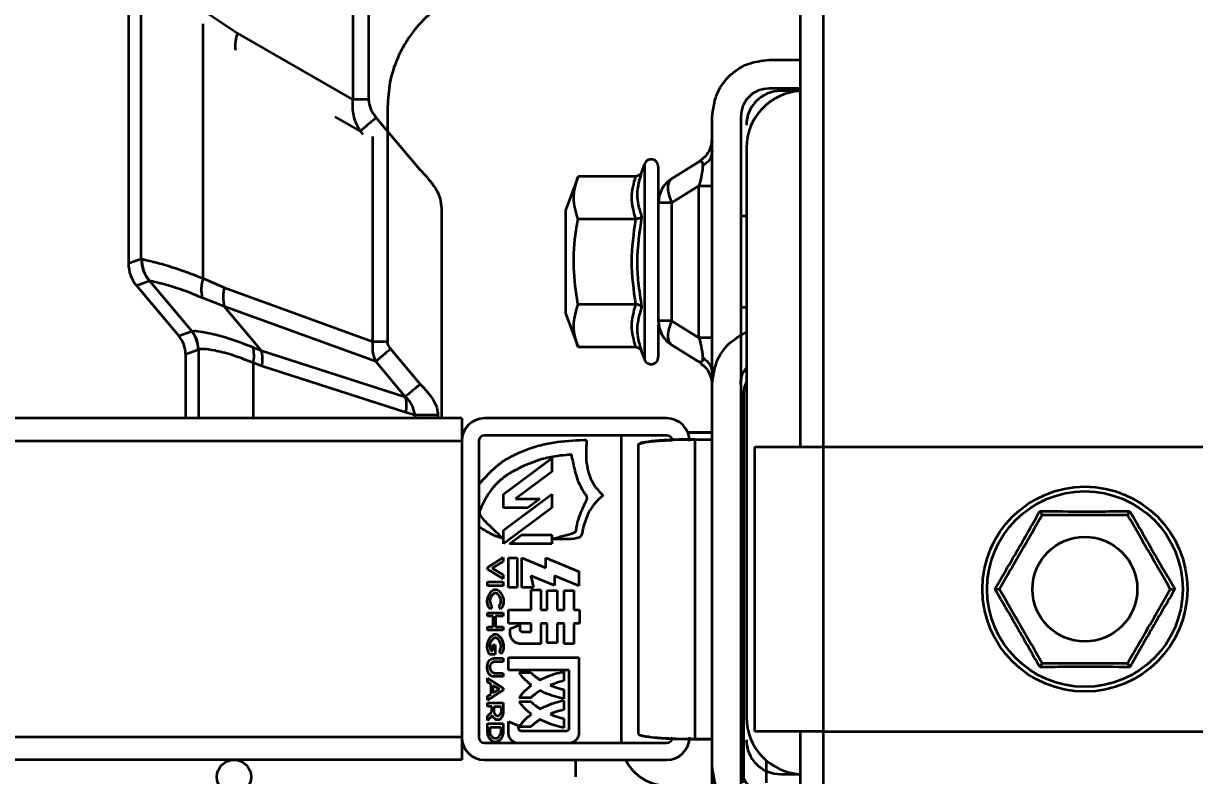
# Model space of a CAD drawing. Header units: millimetres. Extents: x 0 to 420, y 0 to 297.
# Drawn here: x 331.043 to 332.072, y 151.343 to 152.004 of the extents above; entities that cross this region are included whole.
import ezdxf

# ---------------------------------------------------------------- set-up
doc = ezdxf.new("R2010")
doc.units = ezdxf.units.MM
doc.layers.add('尺寸线层', color=150, linetype='Continuous')
doc.styles.add('SLDTEXTSTYLE2', font='TXT', dxfattribs={"width": 0.7})
doc.dimstyles.new('SLDDIMSTYLE0', dxfattribs={"dimtxt": 3.5, "dimasz": 3.302, "dimexe": 0, "dimexo": 0.0625, "dimgap": 0.875, "dimtad": 1, "dimdec": 1, "dimlfac": 100, "dimrnd": 1e-09, "dimzin": 12, "dimdsep": 46, "dimtxsty": 'SLDTEXTSTYLE2', "dimsah": 1, "dimcen": 0.09, "dimadec": 0, "dimazin": 3, "dimtfac": 1, "dimtdec": 3, "dimtofl": 0, "dimtmove": 0, "dimatfit": 3, "dimfxl": 0, "dimfrac": 2, "dimtolj": 1, "dimtzin": 12, "dimarcsym": 0})

# ---------------------------------------------------------------- blocks, each defined once
blk = doc.blocks.new('_D')
at = {"layer": '尺寸线层'}
for p, q in [((291.9431, 202.6412), (364.6876, 202.6412)), ((363.6876, 202.6412), (363.6876, 128.5802)), ((326.1167, 128.5802), (364.6876, 128.5802))]:
    blk.add_line(p, q, dxfattribs=at)
for points in [[(363.6876, 202.6412), (363.1796, 199.3392), (364.1956, 199.3392)], [(363.6876, 128.5802), (364.1956, 131.8822), (363.1796, 131.8822)]]:
    blk.add_solid(points, dxfattribs=at)
at = {"layer": '尺寸线层', "insert": (359.1758, 158.5376), "char_height": 3.5, "attachment_point": 1, "rotation": 90, "style": 'SLDTEXTSTYLE2'}
blk.add_mtext('7406.11', dxfattribs=at)

msp = doc.modelspace()

# ---------------------------------------------------------------- linework, layer by layer
at = {"color": 7, "linetype": 'Continuous', "lineweight": 35}
for p, q in [((331.7256, 158.9317), (331.7256, 151.6317)), ((331.7456, 158.9317), (331.7456, 151.6317)), ((331.3325, 152.1492), (331.3325, 151.9367)), ((331.3464, 152.1492), (331.3464, 151.9367)), ((331.1356, 152.0667), (331.1356, 151.7926)), ((331.1467, 151.7966), (331.1467, 152.0321)), ((331.198, 152.0171), (331.2313, 151.9951)), ((331.201, 152.0032), (331.201, 151.7797)), ((331.3325, 151.9367), (331.2313, 151.9951)), ((331.6983, 151.9715), (331.7256, 151.9715)), ((331.7256, 151.9465), (331.6983, 151.9465)), ((331.3464, 151.9367), (331.3325, 151.9367)), ((331.7256, 151.9442), (331.7083, 151.9442)), ((331.3631, 151.9305), (331.3631, 151.7241)), ((331.3169, 151.9216), (331.339, 151.9088)), ((331.3532, 151.9207), (331.3912, 151.8754)), ((331.6483, 151.3515), (331.6483, 151.9215)), ((331.6733, 151.9215), (331.6733, 151.3515)), ((331.339, 151.9088), (331.3414, 151.906)), ((331.3499, 151.9041), (331.3499, 151.7241)), ((331.6476, 151.8973), (331.6458, 151.8924)), ((331.6481, 151.9003), (331.6468, 151.8941)), ((331.6479, 151.9004), (331.6476, 151.898)), ((331.6477, 151.8963), (331.6483, 151.9033)), ((331.6783, 151.8942), (331.6783, 151.3942)), ((331.5888, 151.8801), (331.5863, 151.8733)), ((331.5888, 151.8801), (331.5888, 151.7083)), ((331.6008, 151.878), (331.6008, 151.8466)), ((331.6366, 151.8821), (331.6126, 151.8671)), ((331.5304, 151.8692), (331.5198, 151.8402)), ((331.5811, 151.8692), (331.5304, 151.8692)), ((331.6366, 151.8609), (331.6126, 151.8459)), ((331.6366, 151.7274), (331.6366, 151.8609)), ((331.6126, 151.8459), (331.6008, 151.8459)), ((331.6008, 151.8459), (331.6008, 151.7424)), ((331.6126, 151.8459), (331.6126, 151.7424)), ((331.4105, 151.8412), (331.4105, 151.6567)), ((331.5198, 151.7482), (331.5198, 151.8402)), ((331.6783, 151.8342), (331.6733, 151.8342)), ((331.5811, 151.8317), (331.5304, 151.8317)), ((331.1467, 151.7966), (331.1356, 151.7926)), ((331.1467, 151.7966), (331.1471, 151.7966)), ((331.1426, 151.7733), (331.1537, 151.7774)), ((331.1426, 151.7733), (331.1797, 151.7291)), ((331.1537, 151.7774), (331.1541, 151.7774)), ((331.1541, 151.7774), (331.1911, 151.7332)), ((331.201, 151.7797), (331.2196, 151.7715)), ((331.2197, 151.755), (331.2002, 151.7624)), ((331.2196, 151.7715), (331.3499, 151.7241)), ((331.3527, 151.7066), (331.2197, 151.755)), ((331.2197, 151.755), (331.2522, 151.7163)), ((331.5811, 151.7567), (331.5304, 151.7567)), ((331.6733, 151.7542), (331.6783, 151.7542)), ((331.5198, 151.7482), (331.5304, 151.7191)), ((331.6126, 151.7424), (331.6008, 151.7424)), ((331.6366, 151.7274), (331.6126, 151.7424)), ((331.1797, 151.7291), (331.1911, 151.7332)), ((331.1911, 151.7332), (331.1912, 151.7332)), ((331.6008, 151.7386), (331.6008, 151.7104)), ((331.3499, 151.7241), (331.3631, 151.7241)), ((331.6126, 151.7212), (331.6366, 151.7062)), ((331.1856, 151.713), (331.197, 151.7172)), ((331.1856, 151.713), (331.1856, 151.6567)), ((331.1971, 151.7172), (331.197, 151.7172)), ((331.1971, 151.7172), (331.1971, 151.6567)), ((331.2449, 151.7192), (331.2522, 151.7163)), ((331.2522, 151.7163), (331.3787, 151.6757)), ((331.3658, 151.7176), (331.3918, 151.6867)), ((331.5811, 151.7191), (331.5304, 151.7191)), ((331.5863, 151.7151), (331.5888, 151.7083)), ((331.2528, 151.7026), (331.2452, 151.7053)), ((331.2452, 151.7053), (331.2452, 151.6567)), ((331.3793, 151.6619), (331.2528, 151.7026)), ((331.3527, 151.7066), (331.3787, 151.6757)), ((331.6371, 151.7062), (331.6366, 151.7062)), ((331.6373, 151.7059), (331.6391, 151.7044)), ((331.6458, 151.6959), (331.6476, 151.691)), ((331.6468, 151.6942), (331.6481, 151.688)), ((331.6483, 151.3267), (331.6483, 151.6867)), ((331.6733, 151.6867), (331.6733, 151.3267)), ((331.6756, 151.6767), (331.6756, 151.3367)), ((331.387, 151.6595), (331.3793, 151.6619)), ((331.4073, 151.6595), (331.387, 151.6595)), ((331.387, 151.6595), (331.387, 151.6567)), ((331.4073, 151.6595), (331.4073, 151.6567)), ((331.4283, 151.6567), (327.8283, 151.6567)), ((331.4283, 151.6567), (331.4283, 151.6367)), ((331.6083, 151.6567), (331.4483, 151.6567)), ((331.4298, 151.6442), (331.4283, 151.6442)), ((331.4283, 151.6442), (331.4298, 151.6442)), ((331.4298, 151.6442), (331.4283, 151.6442)), ((331.6083, 151.6417), (331.4483, 151.6417)), ((331.5683, 151.6417), (331.5683, 151.3742)), ((331.6268, 151.6442), (331.6483, 151.6442)), ((331.6483, 151.6442), (331.6268, 151.6442)), ((331.6281, 151.6379), (331.6333, 151.638)), ((331.6333, 151.6382), (331.6483, 151.6382)), ((331.6333, 151.3751), (331.6333, 151.6381)), ((331.6333, 151.6381), (331.6483, 151.6381)), ((331.4283, 151.6367), (327.8283, 151.6367)), ((331.4283, 151.6367), (331.4283, 151.3767)), ((331.4283, 151.6367), (331.4283, 151.3767)), ((331.4433, 151.6367), (331.4433, 151.3767)), ((331.5833, 151.6335), (331.5833, 151.3797)), ((331.6856, 151.3817), (331.6856, 151.6317)), ((331.6856, 151.6317), (331.7456, 151.6317)), ((331.7456, 151.6317), (331.7456, 151.3817)), ((331.7456, 151.6317), (332.2056, 151.6317)), ((331.4649, 151.5901), (331.5074, 151.6216)), ((331.5074, 151.6216), (331.5074, 151.6098)), ((331.5074, 151.6098), (331.4755, 151.5861)), ((331.4649, 151.5585), (331.5074, 151.5901)), ((331.4649, 151.5782), (331.4649, 151.5901)), ((331.5074, 151.5901), (331.5074, 151.5782)), ((331.5074, 151.5782), (331.4649, 151.5466)), ((331.4862, 151.5782), (331.4649, 151.5782)), ((331.4755, 151.5861), (331.4968, 151.5861)), ((331.4968, 151.5861), (331.4862, 151.5782)), ((331.4649, 151.5466), (331.4649, 151.5585)), ((331.4702, 151.5466), (331.4808, 151.5545)), ((331.5074, 151.5466), (331.4702, 151.5466)), ((331.4808, 151.5545), (331.5074, 151.5545)), ((331.5074, 151.5545), (331.5074, 151.5466)), ((331.4509, 151.5258), (331.4648, 151.5344)), ((331.4509, 151.5242), (331.4509, 151.5258)), ((331.4648, 151.5309), (331.4549, 151.525)), ((331.4549, 151.525), (331.4648, 151.5191)), ((331.4648, 151.5344), (331.4648, 151.5309)), ((331.4694, 151.5341), (331.477, 151.5341)), ((331.4694, 151.5081), (331.4694, 151.5341)), ((331.477, 151.5341), (331.477, 151.5081)), ((331.4811, 151.5341), (331.502, 151.5253)), ((331.4811, 151.5081), (331.4811, 151.5341)), ((331.502, 151.5341), (331.531, 151.5221)), ((331.502, 151.5253), (331.502, 151.5341)), ((331.4648, 151.5156), (331.4509, 151.5242)), ((331.4648, 151.5191), (331.4648, 151.5156)), ((331.4889, 151.5183), (331.4913, 151.5081)), ((331.5098, 151.5098), (331.4889, 151.5183)), ((331.5098, 151.5183), (331.5098, 151.5098)), ((331.531, 151.5095), (331.5098, 151.5183)), ((331.531, 151.5221), (331.531, 151.5095)), ((331.4509, 151.513), (331.4648, 151.513)), ((331.4509, 151.5097), (331.4509, 151.513)), ((331.4648, 151.5097), (331.4509, 151.5097)), ((331.4648, 151.513), (331.4648, 151.5097)), ((331.477, 151.5081), (331.4694, 151.5081)), ((331.4913, 151.5081), (331.4811, 151.5081)), ((331.4893, 151.5062), (331.4977, 151.5062)), ((331.4893, 151.4885), (331.4893, 151.5062)), ((331.4977, 151.5062), (331.4977, 151.4885)), ((331.5034, 151.5054), (331.5122, 151.5054)), ((331.5034, 151.4885), (331.5034, 151.5054)), ((331.5122, 151.5054), (331.5122, 151.4885)), ((331.5183, 151.5054), (331.5267, 151.5054)), ((331.5183, 151.4885), (331.5183, 151.5054)), ((331.5267, 151.5054), (331.5267, 151.4885)), ((331.4509, 151.486), (331.4648, 151.486)), ((331.4509, 151.4829), (331.4509, 151.486)), ((331.4549, 151.4915), (331.4534, 151.489)), ((331.4623, 151.489), (331.4608, 151.4915)), ((331.4648, 151.486), (331.4648, 151.4829)), ((331.4694, 151.4885), (331.4893, 151.4885)), ((331.4694, 151.4766), (331.4694, 151.4885)), ((331.4977, 151.4885), (331.5034, 151.4885)), ((331.5122, 151.4885), (331.5183, 151.4885)), ((331.5267, 151.4885), (331.5316, 151.4885)), ((331.5316, 151.4885), (331.5316, 151.4766)), ((331.4558, 151.4829), (331.4509, 151.4829)), ((331.4509, 151.4736), (331.4558, 151.4736)), ((331.4509, 151.4705), (331.4509, 151.4736)), ((331.4558, 151.4736), (331.4558, 151.4829)), ((331.4579, 151.4829), (331.4579, 151.4736)), ((331.4648, 151.4829), (331.4579, 151.4829)), ((331.4579, 151.4736), (331.4648, 151.4736)), ((331.4648, 151.4736), (331.4648, 151.4705)), ((331.4893, 151.4766), (331.4694, 151.4766)), ((331.4709, 151.4717), (331.4793, 151.4754)), ((331.4793, 151.4754), (331.4793, 151.4719)), ((331.4893, 151.4693), (331.4893, 151.4766)), ((331.4977, 151.4766), (331.4977, 151.4585)), ((331.5034, 151.4766), (331.4977, 151.4766)), ((331.5034, 151.4594), (331.5034, 151.4766)), ((331.5122, 151.4766), (331.5122, 151.4594)), ((331.5183, 151.4766), (331.5122, 151.4766)), ((331.5183, 151.4585), (331.5183, 151.4766)), ((331.5267, 151.4766), (331.5267, 151.4585)), ((331.5316, 151.4766), (331.5267, 151.4766)), ((331.4648, 151.4705), (331.4509, 151.4705)), ((331.4709, 151.4679), (331.4709, 151.4717)), ((331.4817, 151.4693), (331.4893, 151.4693)), ((331.4557, 151.4578), (331.4577, 151.4578)), ((331.4557, 151.4526), (331.4557, 151.4578)), ((331.4577, 151.4578), (331.4577, 151.4493)), ((331.4977, 151.4585), (331.4802, 151.4585)), ((331.5122, 151.4594), (331.5034, 151.4594)), ((331.5267, 151.4585), (331.5183, 151.4585)), ((331.4577, 151.4493), (331.4528, 151.4493)), ((331.454, 151.4526), (331.4557, 151.4526)), ((331.4565, 151.446), (331.4648, 151.446)), ((331.4648, 151.4428), (331.4571, 151.4428)), ((331.463, 151.45), (331.4613, 151.452)), ((331.4648, 151.446), (331.4648, 151.4428)), ((331.4694, 151.4355), (331.4694, 151.4465)), ((331.4694, 151.4465), (331.5312, 151.4465)), ((331.5312, 151.4465), (331.5312, 151.3806)), ((331.4571, 151.433), (331.4648, 151.433)), ((331.4648, 151.433), (331.4648, 151.4299)), ((331.5227, 151.4355), (331.4694, 151.4355)), ((331.4787, 151.4334), (331.4889, 151.4334)), ((331.518, 151.4343), (331.518, 151.4261)), ((331.5227, 151.385), (331.5227, 151.4355)), ((331.4509, 151.4284), (331.4648, 151.4196)), ((331.4509, 151.425), (331.4509, 151.4284)), ((331.454, 151.4232), (331.4509, 151.425)), ((331.454, 151.4145), (331.454, 151.4232)), ((331.4559, 151.422), (331.4614, 151.4188)), ((331.4559, 151.4156), (331.4559, 151.422)), ((331.4648, 151.4299), (331.4565, 151.4299)), ((331.4648, 151.418), (331.4509, 151.4092)), ((331.4509, 151.4126), (331.454, 151.4145)), ((331.4509, 151.4092), (331.4509, 151.4126)), ((331.4614, 151.4188), (331.4559, 151.4156)), ((331.4648, 151.4196), (331.4648, 151.418)), ((331.518, 151.4185), (331.518, 151.4103)), ((331.4509, 151.4068), (331.4648, 151.4068)), ((331.4509, 151.4036), (331.4509, 151.4068)), ((331.4547, 151.4036), (331.4509, 151.4036)), ((331.4547, 151.3998), (331.4547, 151.4036)), ((331.4567, 151.4036), (331.4628, 151.4036)), ((331.4567, 151.3999), (331.4567, 151.4036)), ((331.4628, 151.4036), (331.4628, 151.3994)), ((331.4648, 151.4068), (331.4648, 151.3989)), ((331.4889, 151.4112), (331.4787, 151.4112)), ((331.4787, 151.408), (331.4889, 151.408)), ((331.518, 151.4089), (331.518, 151.4007)), ((331.4509, 151.3951), (331.4548, 151.3989)), ((331.4552, 151.3957), (331.4509, 151.3912)), ((331.4509, 151.3912), (331.4509, 151.3951)), ((331.518, 151.393), (331.518, 151.3849)), ((331.4509, 151.3886), (331.4648, 151.3886)), ((331.4509, 151.3809), (331.4509, 151.3886)), ((331.4531, 151.3812), (331.4531, 151.3854)), ((331.4531, 151.3854), (331.4627, 151.3854)), ((331.4627, 151.3854), (331.4627, 151.3815)), ((331.4648, 151.3886), (331.4648, 151.3815)), ((331.4694, 151.3903), (331.4779, 151.3868)), ((331.4694, 151.3806), (331.4694, 151.3903)), ((331.4779, 151.3868), (331.4779, 151.385)), ((331.4889, 151.3858), (331.4787, 151.3858)), ((331.4805, 151.3822), (331.5201, 151.3822)), ((331.7456, 151.3817), (331.6856, 151.3817)), ((331.7256, 151.3817), (331.7256, 151.2817)), ((331.7456, 151.3817), (332.2056, 151.3817)), ((331.7456, 151.3817), (331.7456, 151.2817)), ((331.4283, 151.3767), (327.8283, 151.3767)), ((331.4283, 151.3767), (331.4283, 151.3567)), ((331.4289, 151.3717), (331.4283, 151.3717)), ((331.4483, 151.3717), (331.6083, 151.3717)), ((331.5683, 151.3742), (331.5684, 151.3717)), ((331.5833, 151.3797), (331.5833, 151.3796)), ((331.6333, 151.3751), (331.6483, 151.3751)), ((331.6333, 151.375), (331.6333, 151.3751)), ((331.6333, 151.375), (331.6483, 151.375)), ((331.4283, 151.3567), (327.8283, 151.3567)), ((331.4483, 151.3567), (331.6083, 151.3567)), ((331.5283, 151.3567), (331.5283, 151.3417)), ((331.6956, 151.3564), (331.6956, 151.3367)), ((331.7083, 151.3442), (331.7256, 151.3442))]:
    msp.add_line(p, q, dxfattribs=at)
at = {"color": 7, "linetype": 'Continuous', "lineweight": 35, "flags": 128}
msp.add_lwpolyline([(331.6756, 151.3512), (331.675, 151.352), (331.6733, 151.3548)], dxfattribs=at)
at = {"color": 7, "linetype": 'Continuous', "lineweight": 35}
for centre, radius in [((331.9756, 151.5067), 0.09), ((331.9756, 151.5067), 0.0859), ((331.9756, 151.5067), 0.046), ((331.2283, 151.3417), 0.015)]:
    msp.add_circle(centre, radius, dxfattribs=at)
for centre, radius, start, end in [((331.2757, 151.9814), 0.0465, 162.8207, 181.6182), ((331.7083, 151.9142), 0.03, 90, 180), ((331.7283, 151.8942), 0.05, 93.1176, 180), ((331.5946, 151.878), 0.00619, 0, 160), ((331.1768, 151.7967), 0.03, 180.0586, 219.9414), ((331.1771, 151.7966), 0.03, 179.859, 219.7499), ((331.2325, 151.7696), 0.033, 162.1572, 192.5019), ((331.255, 151.7636), 0.0363, 167.3368, 193.5701), ((331.1719, 151.7171), 0.025, 0.0586, 39.9414), ((331.172, 151.7172), 0.025, 0.0933, 39.9643), ((331.2167, 151.7117), 0.0292, 347.3355, 15.0062), ((331.2231, 151.7083), 0.0302, 349.2034, 15.5503), ((331.5946, 151.7104), 0.00619, 200, 0), ((331.7056, 151.6767), 0.03, 155.4168, 180), ((331.3496, 151.6676), 0.0302, 349.2033, 15.5504), ((331.4483, 151.6367), 0.02, 90, 180), ((331.6083, 151.6367), 0.02, 0, 90), ((331.4483, 151.6367), 0.005, 90, 180), ((331.6083, 151.6367), 0.005, 0, 90), ((331.7283, 151.3942), 0.05, 180, 266.8824), ((331.4483, 151.3767), 0.02, 180, 270), ((331.4483, 151.3767), 0.005, 180, 270), ((331.6083, 151.3767), 0.005, 270, 0), ((331.6083, 151.3767), 0.02, 270, 0), ((331.7083, 151.3742), 0.03, 180, 270), ((331.6083, 151.3742), 0.04, 205.9445, 270)]:
    msp.add_arc(centre, radius, start, end, dxfattribs=at)
for centre, major_axis, start_param, end_param in [((331.1656, 151.7926), (0.0282, 0.0103), 2.793026, 3.49016), ((331.1606, 151.713), (0.0235, 0.0086), 5.934618, 6.631752)]:
    msp.add_ellipse(centre, major_axis=major_axis, ratio=0.998448, start_param=start_param, end_param=end_param, dxfattribs=at)
for points, knots in [([(331.4706, 152.0386), (331.4666, 152.0384), (331.4585, 152.0382), (331.4463, 152.036), (331.4312, 152.0314), (331.4137, 152.0229), (331.3961, 152.0089), (331.3816, 151.992), (331.3711, 151.9727), (331.3644, 151.952), (331.3635, 151.9376), (331.3631, 151.9305)], [0, 0, 0, 0, 0.070722, 0.143758, 0.21913, 0.352151, 0.485358, 0.616819, 0.745052, 0.874872, 1, 1, 1, 1]), ([(331.3325, 151.9367), (331.3323, 151.932), (331.332, 151.922), (331.3366, 151.9134), (331.339, 151.9088)], [0, 0, 0, 0, 0.4733, 1, 1, 1, 1]), ([(331.3464, 151.9367), (331.3468, 151.9341), (331.3476, 151.9282), (331.3512, 151.9234), (331.3532, 151.9207)], [0, 0, 0, 0, 0.448587, 1, 1, 1, 1]), ([(331.3532, 151.9207), (331.3517, 151.9195), (331.3487, 151.917), (331.3445, 151.9135), (331.341, 151.9106), (331.3397, 151.9094), (331.339, 151.9088)], [0, 0, 0, 0, 0.2444376, 0.5000006, 0.7555633, 1, 1, 1, 1]), ([(331.6473, 151.8966), (331.6467, 151.8947), (331.6454, 151.8909), (331.6417, 151.8859), (331.6383, 151.8834), (331.6366, 151.8821)], [0, 0, 0, 0, 0.315477, 0.657739, 1, 1, 1, 1]), ([(331.6483, 151.8915), (331.6478, 151.8887), (331.6469, 151.8836), (331.642, 151.8799), (331.6399, 151.8783)], [0, 0, 0, 0, 0.559996, 1, 1, 1, 1]), ([(331.3912, 151.8754), (331.3964, 151.87), (331.4037, 151.8623), (331.4097, 151.85), (331.4102, 151.844), (331.4105, 151.8412)], [0, 0, 0, 0, 0.554868, 0.787217, 1, 1, 1, 1]), ([(331.6366, 151.8821), (331.6375, 151.8825), (331.6387, 151.883), (331.6397, 151.8809), (331.6398, 151.8791), (331.6399, 151.8783)], [0, 0, 0, 0, 0.5516135, 0.7848249, 1, 1, 1, 1]), ([(331.6399, 151.8783), (331.6398, 151.8772), (331.6397, 151.8751), (331.6387, 151.869), (331.6375, 151.8643), (331.6366, 151.8609)], [0, 0, 0, 0, 0.215184, 0.448387, 1, 1, 1, 1]), ([(331.5304, 151.8317), (331.5286, 151.8379), (331.5249, 151.8504), (331.5285, 151.8629), (331.5304, 151.8692)], [0, 0, 0, 0, 0.491212, 1, 1, 1, 1]), ([(331.5863, 151.8733), (331.5863, 151.8733), (331.5861, 151.8727), (331.5855, 151.8716), (331.5843, 151.8703), (331.5828, 151.8694), (331.5817, 151.8693), (331.5811, 151.8692)], [0, 0, 0, 0, 0.006713, 0.267679, 0.528689, 0.76386, 1, 1, 1, 1]), ([(331.5863, 151.8733), (331.5844, 151.8666), (331.5816, 151.8569), (331.583, 151.8437), (331.5852, 151.8372), (331.5863, 151.8337)], [0, 0, 0, 0, 0.499729, 0.72853, 1, 1, 1, 1]), ([(331.6128, 151.8673), (331.6111, 151.866), (331.6076, 151.8635), (331.604, 151.8582), (331.6015, 151.8521), (331.6012, 151.8479), (331.601, 151.8459)], [0, 0, 0, 0, 0.25395, 0.509955, 0.761814, 1, 1, 1, 1]), ([(331.5863, 151.8337), (331.5863, 151.8337), (331.5861, 151.8334), (331.5855, 151.8329), (331.5843, 151.8323), (331.5828, 151.8318), (331.5817, 151.8317), (331.5811, 151.8317)], [0, 0, 0, 0, 0.006713, 0.267679, 0.528689, 0.76386, 1, 1, 1, 1]), ([(331.5863, 151.8337), (331.5844, 151.8206), (331.5816, 151.8014), (331.583, 151.7748), (331.5852, 151.7617), (331.5863, 151.7546)], [0, 0, 0, 0, 0.500435, 0.728855, 1, 1, 1, 1]), ([(331.5304, 151.7567), (331.5303, 151.7569), (331.5284, 151.7676), (331.5258, 151.7893), (331.5274, 151.8144), (331.5298, 151.8284), (331.5304, 151.8317)], [0, 0, 0, 0, 0.009604, 0.432631, 0.866873, 1, 1, 1, 1]), ([(331.5811, 151.7567), (331.5794, 151.7692), (331.576, 151.7942), (331.5794, 151.8192), (331.5811, 151.8317)], [0, 0, 0, 0, 0.499238, 1, 1, 1, 1]), ([(331.1471, 151.7966), (331.148, 151.7965), (331.1497, 151.7961), (331.1552, 151.7948), (331.1623, 151.793), (331.1704, 151.7906), (331.1824, 151.787), (331.1935, 151.7826), (331.201, 151.7797)], [0, 0, 0, 0, 0.166395, 0.326802, 0.479925, 0.610174, 0.735331, 1, 1, 1, 1]), ([(331.2002, 151.7624), (331.197, 151.7639), (331.1904, 151.7667), (331.1817, 151.7699), (331.174, 151.7724), (331.1657, 151.7747), (331.1577, 151.7767), (331.1553, 151.7771), (331.1541, 151.7774)], [0, 0, 0, 0, 0.128995, 0.260465, 0.386664, 0.51504, 0.752772, 1, 1, 1, 1]), ([(331.5304, 151.7191), (331.5286, 151.7253), (331.5249, 151.7378), (331.5285, 151.7503), (331.5304, 151.7567)], [0, 0, 0, 0, 0.491212, 1, 1, 1, 1]), ([(331.5863, 151.7546), (331.5863, 151.7546), (331.5861, 151.7549), (331.5855, 151.7555), (331.5843, 151.7561), (331.5828, 151.7566), (331.5817, 151.7566), (331.5811, 151.7567)], [0, 0, 0, 0, 0.0067129, 0.2676791, 0.5286892, 0.7638601, 1, 1, 1, 1]), ([(331.5863, 151.7546), (331.5844, 151.7481), (331.5816, 151.7387), (331.583, 151.7253), (331.5852, 151.7187), (331.5863, 151.7151)], [0, 0, 0, 0, 0.499729, 0.72853, 1, 1, 1, 1]), ([(331.601, 151.7424), (331.6012, 151.7404), (331.6015, 151.7362), (331.604, 151.7302), (331.6076, 151.7248), (331.6111, 151.7223), (331.6128, 151.7211)], [0, 0, 0, 0, 0.2381858, 0.4900451, 0.7460495, 1, 1, 1, 1]), ([(331.1912, 151.7332), (331.1924, 151.7334), (331.1947, 151.7337), (331.206, 151.7318), (331.2224, 151.7279), (331.2374, 151.7221), (331.2449, 151.7192)], [0, 0, 0, 0, 0.247443, 0.48656, 0.74027, 1, 1, 1, 1]), ([(331.6483, 151.6867), (331.6491, 151.6932), (331.6506, 151.7062), (331.6618, 151.723), (331.6729, 151.7293), (331.6783, 151.7323)], [0, 0, 0, 0, 0.3393715, 0.678743, 1, 1, 1, 1]), ([(331.3499, 151.7241), (331.3498, 151.7211), (331.3494, 151.7149), (331.3516, 151.7094), (331.3527, 151.7066)], [0, 0, 0, 0, 0.487848, 1, 1, 1, 1]), ([(331.3658, 151.7176), (331.3651, 151.7186), (331.364, 151.7201), (331.3632, 151.7224), (331.3631, 151.7235), (331.3631, 151.7241)], [0, 0, 0, 0, 0.521782, 0.769325, 1, 1, 1, 1]), ([(331.6366, 151.7274), (331.6375, 151.7241), (331.6387, 151.7193), (331.6397, 151.7133), (331.6398, 151.7111), (331.6399, 151.7101)], [0, 0, 0, 0, 0.551614, 0.784825, 1, 1, 1, 1]), ([(331.2452, 151.7053), (331.2386, 151.7079), (331.2255, 151.7131), (331.2109, 151.7164), (331.2004, 151.7178), (331.1982, 151.7174), (331.1971, 151.7172)], [0, 0, 0, 0, 0.249344, 0.499045, 0.737295, 1, 1, 1, 1]), ([(331.3658, 151.7176), (331.3645, 151.7165), (331.3619, 151.7143), (331.3582, 151.7113), (331.355, 151.7085), (331.3535, 151.7073), (331.3527, 151.7066)], [0, 0, 0, 0, 0.245849, 0.500001, 0.754152, 1, 1, 1, 1]), ([(331.5811, 151.7191), (331.5817, 151.7191), (331.5828, 151.719), (331.5843, 151.7181), (331.5855, 151.7168), (331.5861, 151.7157), (331.5863, 151.7151), (331.5863, 151.7151)], [0, 0, 0, 0, 0.2361399, 0.4713108, 0.7323209, 0.9932871, 1, 1, 1, 1]), ([(331.6399, 151.7101), (331.6398, 151.7092), (331.6397, 151.7074), (331.6389, 151.7056), (331.6378, 151.706), (331.6371, 151.7062)], [0, 0, 0, 0, 0.243902, 0.508229, 1, 1, 1, 1]), ([(331.6399, 151.7101), (331.6425, 151.7079), (331.6473, 151.7041), (331.648, 151.699), (331.6483, 151.6968)], [0, 0, 0, 0, 0.559996, 1, 1, 1, 1]), ([(331.6389, 151.7043), (331.6398, 151.7036), (331.6423, 151.7017), (331.6446, 151.6987), (331.6455, 151.6963), (331.6457, 151.6958)], [0, 0, 0, 0, 0.294463, 0.870519, 1, 1, 1, 1]), ([(331.6733, 151.6867), (331.6736, 151.69), (331.674, 151.6953), (331.6772, 151.6994), (331.6783, 151.7009)], [0, 0, 0, 0, 0.636346, 1, 1, 1, 1]), ([(331.3918, 151.6867), (331.3905, 151.6856), (331.3879, 151.6834), (331.3842, 151.6803), (331.381, 151.6776), (331.3794, 151.6763), (331.3787, 151.6757)], [0, 0, 0, 0, 0.2458483, 0.4999999, 0.7541516, 1, 1, 1, 1]), ([(331.3918, 151.6867), (331.396, 151.6823), (331.4019, 151.6762), (331.4066, 151.6664), (331.4071, 151.6617), (331.4073, 151.6595)], [0, 0, 0, 0, 0.558619, 0.78934, 1, 1, 1, 1]), ([(331.3787, 151.6757), (331.38, 151.6744), (331.3823, 151.672), (331.3854, 151.6665), (331.3864, 151.6622), (331.387, 151.6595)], [0, 0, 0, 0, 0.294463, 0.547852, 1, 1, 1, 1]), ([(331.6333, 151.6381), (331.6269, 151.6381), (331.6172, 151.638), (331.6056, 151.6374), (331.5957, 151.6367), (331.5885, 151.6357), (331.5841, 151.6346), (331.5836, 151.6339), (331.5833, 151.6335)], [0, 0, 0, 0, 0.242279, 0.369203, 0.49965, 0.729414, 0.842683, 1, 1, 1, 1]), ([(331.6333, 151.638), (331.6269, 151.6379), (331.6172, 151.6378), (331.6056, 151.6372), (331.5957, 151.6365), (331.5885, 151.6355), (331.5841, 151.6344), (331.5836, 151.6338), (331.5833, 151.6334)], [0, 0, 0, 0, 0.242279, 0.369202, 0.49965, 0.729414, 0.842683, 1, 1, 1, 1]), ([(331.4433, 151.5986), (331.4489, 151.605), (331.4573, 151.6147), (331.4721, 151.6236), (331.4839, 151.6291), (331.4963, 151.633), (331.5135, 151.6368), (331.5267, 151.6373), (331.5356, 151.6377)], [0, 0, 0, 0, 0.243827, 0.368894, 0.493901, 0.618854, 0.743762, 1, 1, 1, 1]), ([(331.5356, 151.6377), (331.5358, 151.6377), (331.5362, 151.6377), (331.5371, 151.6376), (331.5377, 151.6376), (331.5381, 151.6375)], [0, 0, 0, 0, 0.252501, 0.504816, 1, 1, 1, 1]), ([(331.5381, 151.6375), (331.5379, 151.6359), (331.5372, 151.6275), (331.5374, 151.6166), (331.5413, 151.6033), (331.546, 151.5952), (331.5509, 151.5905), (331.5525, 151.5891)], [0, 0, 0, 0, 0.095059, 0.477947, 0.614031, 0.878763, 1, 1, 1, 1]), ([(331.5833, 151.6334), (331.5836, 151.6338), (331.5841, 151.6344), (331.5885, 151.6355), (331.5957, 151.6365), (331.605, 151.6372), (331.6105, 151.6375), (331.6129, 151.6376)], [0, 0, 0, 0, 0.214955, 0.369743, 0.683704, 0.86195, 1, 1, 1, 1]), ([(331.4968, 151.6203), (331.4952, 151.6197), (331.4873, 151.617), (331.4765, 151.6123), (331.4652, 151.6051), (331.4547, 151.5961), (331.4486, 151.5858), (331.4447, 151.5774), (331.4438, 151.5748), (331.4439, 151.5727), (331.4453, 151.5697), (331.4523, 151.5627), (331.4589, 151.5564), (331.4639, 151.5515)], [0, 0, 0, 0, 0.048169, 0.241379, 0.33788, 0.433916, 0.639701, 0.675797, 0.701807, 0.718369, 0.734888, 0.796355, 1, 1, 1, 1]), ([(331.525, 151.6249), (331.5233, 151.6247), (331.5183, 151.6243), (331.5111, 151.6235), (331.5033, 151.622), (331.4989, 151.6208), (331.4968, 151.6203)], [0, 0, 0, 0, 0.1746694, 0.524102, 0.7615621, 1, 1, 1, 1]), ([(331.5254, 151.6218), (331.5253, 151.6222), (331.5251, 151.6229), (331.525, 151.6239), (331.525, 151.6245), (331.525, 151.6249)], [0, 0, 0, 0, 0.400257, 0.699592, 1, 1, 1, 1]), ([(331.5381, 151.5881), (331.5372, 151.5894), (331.5344, 151.5933), (331.531, 151.6003), (331.5278, 151.6103), (331.5263, 151.6175), (331.5254, 151.6218)], [0, 0, 0, 0, 0.137822, 0.39048, 0.642641, 1, 1, 1, 1]), ([(331.5525, 151.5891), (331.5512, 151.588), (331.5457, 151.5831), (331.5383, 151.5731), (331.5356, 151.5631), (331.5344, 151.5586)], [0, 0, 0, 0, 0.138986, 0.611917, 1, 1, 1, 1]), ([(331.538, 151.585), (331.5382, 151.5854), (331.5384, 151.5862), (331.5384, 151.5871), (331.5383, 151.5877), (331.5382, 151.588), (331.5381, 151.5881)], [0, 0, 0, 0, 0.465921, 0.719479, 0.884635, 1, 1, 1, 1]), ([(331.5289, 151.5583), (331.5291, 151.56), (331.5296, 151.5647), (331.5326, 151.5737), (331.536, 151.5807), (331.538, 151.585)], [0, 0, 0, 0, 0.177002, 0.501951, 1, 1, 1, 1]), ([(331.8965, 151.5067), (331.9031, 151.518), (331.9129, 151.5346), (331.9261, 151.5576), (331.9325, 151.569), (331.936, 151.5752)], [0, 0, 0, 0, 0.499729, 0.72853, 1, 1, 1, 1]), ([(331.9381, 151.5717), (331.9319, 151.561), (331.9194, 151.5394), (331.9069, 151.5177), (331.9005, 151.5067)], [0, 0, 0, 0, 0.491212, 1, 1, 1, 1]), ([(331.936, 151.5752), (331.9492, 151.5751), (331.9684, 151.5749), (331.995, 151.575), (332.008, 151.5751), (332.0151, 151.5752)], [0, 0, 0, 0, 0.500435, 0.728855, 1, 1, 1, 1]), ([(331.936, 151.5752), (331.936, 151.5752), (331.9363, 151.5747), (331.9369, 151.5737), (331.9375, 151.5726), (331.938, 151.5718), (331.938, 151.5717), (331.9381, 151.5717)], [0, 0, 0, 0, 0.006713, 0.267679, 0.528689, 0.76386, 1, 1, 1, 1]), ([(332.0131, 151.5717), (332.0129, 151.5717), (332.0022, 151.5717), (331.9804, 151.5717), (331.9554, 151.5717), (331.9414, 151.5717), (331.9381, 151.5717)], [0, 0, 0, 0, 0.009604, 0.432631, 0.866873, 1, 1, 1, 1]), ([(332.0151, 151.5752), (332.0151, 151.5752), (332.0148, 151.5747), (332.0143, 151.5737), (332.0136, 151.5726), (332.0132, 151.5718), (332.0131, 151.5717), (332.0131, 151.5717)], [0, 0, 0, 0, 0.006713, 0.267679, 0.528689, 0.76386, 1, 1, 1, 1]), ([(332.0506, 151.5067), (332.0445, 151.5173), (332.032, 151.539), (332.0195, 151.5607), (332.0131, 151.5717)], [0, 0, 0, 0, 0.491212, 1, 1, 1, 1]), ([(332.0151, 151.5752), (332.0216, 151.5638), (332.0311, 151.5471), (332.0444, 151.5241), (332.0511, 151.5128), (332.0547, 151.5067)], [0, 0, 0, 0, 0.499729, 0.72853, 1, 1, 1, 1]), ([(331.4639, 151.5515), (331.4623, 151.5519), (331.4574, 151.5532), (331.4505, 151.5568), (331.4455, 151.5602), (331.4433, 151.5617)], [0, 0, 0, 0, 0.216001, 0.649743, 1, 1, 1, 1]), ([(331.5344, 151.5586), (331.5342, 151.5569), (331.5339, 151.5549), (331.5327, 151.5527), (331.5313, 151.5518), (331.5267, 151.5507), (331.5187, 151.5503), (331.5115, 151.5506), (331.5079, 151.5507)], [0, 0, 0, 0, 0.160025, 0.196998, 0.234195, 0.311686, 0.649476, 1, 1, 1, 1]), ([(331.5079, 151.5507), (331.5095, 151.5512), (331.5127, 151.5521), (331.5188, 151.5538), (331.5234, 151.5552), (331.5263, 151.556)], [0, 0, 0, 0, 0.2610648, 0.5221233, 1, 1, 1, 1]), ([(331.5263, 151.556), (331.5267, 151.5562), (331.5276, 151.5566), (331.5284, 151.5573), (331.5288, 151.5579), (331.5289, 151.5582), (331.5289, 151.5583)], [0, 0, 0, 0, 0.414045, 0.74912, 0.885678, 1, 1, 1, 1]), ([(331.4534, 151.489), (331.4527, 151.49), (331.4512, 151.4919), (331.4505, 151.4955), (331.4511, 151.4993), (331.4526, 151.5026), (331.4545, 151.505), (331.4561, 151.5061), (331.4575, 151.5065), (331.4589, 151.5064), (331.4605, 151.5056), (331.4625, 151.5036), (331.4644, 151.5002), (331.4653, 151.4961), (331.4646, 151.4924), (331.4633, 151.4902), (331.4625, 151.4892), (331.4623, 151.489)], [0, 0, 0, 0, 0.08519, 0.168963, 0.246186, 0.360946, 0.418211, 0.462463, 0.491745, 0.521214, 0.557381, 0.617071, 0.720017, 0.827682, 0.905205, 0.982624, 1, 1, 1, 1]), ([(331.936, 151.4382), (331.9295, 151.4496), (331.9201, 151.4663), (331.9067, 151.4893), (331.9001, 151.5006), (331.8965, 151.5067)], [0, 0, 0, 0, 0.499729, 0.72853, 1, 1, 1, 1]), ([(331.8965, 151.5067), (331.8965, 151.5067), (331.8971, 151.5067), (331.8982, 151.5067), (331.8995, 151.5067), (331.9003, 151.5067), (331.9005, 151.5067), (331.9005, 151.5067)], [0, 0, 0, 0, 0.006713, 0.267679, 0.528689, 0.76386, 1, 1, 1, 1]), ([(331.9005, 151.5067), (331.9067, 151.496), (331.9192, 151.4744), (331.9317, 151.4527), (331.9381, 151.4417)], [0, 0, 0, 0, 0.491212, 1, 1, 1, 1]), ([(332.0131, 151.4417), (332.0193, 151.4523), (332.0318, 151.474), (332.0443, 151.4957), (332.0506, 151.5067)], [0, 0, 0, 0, 0.491212, 1, 1, 1, 1]), ([(332.0547, 151.5067), (332.048, 151.4953), (332.0383, 151.4788), (332.0251, 151.4558), (332.0186, 151.4444), (332.0151, 151.4382)], [0, 0, 0, 0, 0.499729, 0.72853, 1, 1, 1, 1]), ([(332.0506, 151.5067), (332.0507, 151.5067), (332.0508, 151.5067), (332.0517, 151.5067), (332.053, 151.5067), (332.0541, 151.5067), (332.0547, 151.5067), (332.0547, 151.5067)], [0, 0, 0, 0, 0.2361399, 0.4713108, 0.7323209, 0.9932871, 1, 1, 1, 1]), ([(331.4608, 151.4915), (331.4613, 151.4921), (331.4622, 151.4933), (331.4628, 151.4955), (331.4627, 151.498), (331.4617, 151.5002), (331.4604, 151.5019), (331.4592, 151.5028), (331.4582, 151.5031), (331.4572, 151.5031), (331.456, 151.5025), (331.4546, 151.5011), (331.4533, 151.4989), (331.4528, 151.4962), (331.4533, 151.4938), (331.4541, 151.4924), (331.4548, 151.4917), (331.4549, 151.4915)], [0, 0, 0, 0, 0.079836, 0.158698, 0.232948, 0.337554, 0.41275, 0.456024, 0.489191, 0.522624, 0.56103, 0.622793, 0.723203, 0.826712, 0.901133, 0.975506, 1, 1, 1, 1]), ([(331.4528, 151.4493), (331.452, 151.4509), (331.4506, 151.4536), (331.4506, 151.4583), (331.452, 151.4623), (331.454, 151.4651), (331.4556, 151.4666), (331.4569, 151.4672), (331.4582, 151.4673), (331.4595, 151.4669), (331.4611, 151.4658), (331.4633, 151.4631), (331.4648, 151.4593), (331.4652, 151.4552), (331.4643, 151.4521), (331.4633, 151.4506), (331.463, 151.45)], [0, 0, 0, 0, 0.120432, 0.213162, 0.331684, 0.413005, 0.455865, 0.488872, 0.514902, 0.540892, 0.583063, 0.658706, 0.781016, 0.867724, 0.954736, 1, 1, 1, 1]), ([(331.4613, 151.452), (331.4617, 151.4528), (331.4626, 151.4542), (331.4629, 151.4567), (331.4624, 151.4593), (331.4614, 151.4614), (331.4602, 151.4629), (331.4591, 151.4636), (331.4581, 151.464), (331.4572, 151.4639), (331.456, 151.4633), (331.4546, 151.462), (331.4533, 151.4598), (331.4526, 151.457), (331.453, 151.4546), (331.4537, 151.4532), (331.454, 151.4526)], [0, 0, 0, 0, 0.08987, 0.176538, 0.263027, 0.362446, 0.423179, 0.470099, 0.500982, 0.532068, 0.57022, 0.633522, 0.742023, 0.836258, 0.931198, 1, 1, 1, 1]), ([(331.4802, 151.4585), (331.4791, 151.4586), (331.477, 151.4589), (331.4742, 151.4605), (331.4721, 151.4629), (331.471, 151.4655), (331.4709, 151.4672), (331.4709, 151.4679)], [0, 0, 0, 0, 0.218278, 0.435149, 0.644163, 0.864466, 1, 1, 1, 1]), ([(331.4793, 151.4719), (331.4793, 151.4716), (331.4793, 151.4709), (331.4797, 151.4701), (331.4803, 151.4696), (331.481, 151.4693), (331.4815, 151.4693), (331.4817, 151.4693)], [0, 0, 0, 0, 0.272758, 0.457842, 0.644353, 0.8509, 1, 1, 1, 1]), ([(331.4565, 151.4299), (331.4561, 151.4299), (331.455, 151.43), (331.4535, 151.4308), (331.4521, 151.4322), (331.451, 151.4344), (331.4506, 151.4376), (331.4508, 151.4408), (331.4519, 151.4435), (331.4534, 151.445), (331.455, 151.4458), (331.4561, 151.4459), (331.4565, 151.446)], [0, 0, 0, 0, 0.057396, 0.142461, 0.228893, 0.320305, 0.471061, 0.658867, 0.756094, 0.853964, 0.944424, 1, 1, 1, 1]), ([(331.4571, 151.4428), (331.4567, 151.4428), (331.4559, 151.4427), (331.4547, 151.442), (331.4537, 151.4407), (331.453, 151.4391), (331.4528, 151.4373), (331.4534, 151.4356), (331.4543, 151.4343), (331.4555, 151.4334), (331.4564, 151.4331), (331.4569, 151.433), (331.4571, 151.433)], [0, 0, 0, 0, 0.075155, 0.16832, 0.291124, 0.415852, 0.54785, 0.661465, 0.788026, 0.890381, 0.967538, 1, 1, 1, 1]), ([(331.4895, 151.4223), (331.4881, 151.4233), (331.4855, 151.4254), (331.4818, 151.4291), (331.4798, 151.432), (331.4787, 151.4334)], [0, 0, 0, 0, 0.322168, 0.658364, 1, 1, 1, 1]), ([(331.4889, 151.4334), (331.4902, 151.4323), (331.4921, 151.4305), (331.4949, 151.4285), (331.4963, 151.4275), (331.4971, 151.427)], [0, 0, 0, 0, 0.482099, 0.740834, 1, 1, 1, 1]), ([(331.4971, 151.427), (331.4986, 151.4277), (331.5027, 151.4297), (331.5096, 151.4324), (331.5152, 151.4336), (331.518, 151.4343)], [0, 0, 0, 0, 0.225098, 0.610129, 1, 1, 1, 1]), ([(331.9381, 151.4417), (331.938, 151.4416), (331.938, 151.4415), (331.9375, 151.4408), (331.9369, 151.4396), (331.9363, 151.4387), (331.936, 151.4382), (331.936, 151.4382)], [0, 0, 0, 0, 0.2361399, 0.4713108, 0.7323209, 0.9932871, 1, 1, 1, 1]), ([(332.0151, 151.4382), (332.002, 151.4383), (331.9828, 151.4384), (331.9563, 151.4384), (331.9431, 151.4382), (331.936, 151.4382)], [0, 0, 0, 0, 0.499024, 0.728206, 1, 1, 1, 1]), ([(331.9381, 151.4417), (331.9414, 151.4417), (331.9551, 151.4417), (331.9801, 151.4417), (332.0019, 151.4417), (332.0129, 151.4417), (332.0131, 151.4417)], [0, 0, 0, 0, 0.1331264, 0.5557805, 0.990396, 1, 1, 1, 1]), ([(332.0131, 151.4417), (332.0131, 151.4416), (332.0132, 151.4415), (332.0136, 151.4408), (332.0143, 151.4396), (332.0148, 151.4387), (332.0151, 151.4382), (332.0151, 151.4382)], [0, 0, 0, 0, 0.23614, 0.471311, 0.732321, 0.993287, 1, 1, 1, 1]), ([(331.4787, 151.4112), (331.4797, 151.4126), (331.4817, 151.4153), (331.4853, 151.419), (331.4881, 151.4212), (331.4895, 151.4223)], [0, 0, 0, 0, 0.323845, 0.659773, 1, 1, 1, 1]), ([(331.518, 151.4261), (331.5164, 151.4258), (331.5135, 151.4251), (331.5096, 151.4236), (331.5072, 151.4227), (331.506, 151.4223)], [0, 0, 0, 0, 0.397021, 0.698347, 1, 1, 1, 1]), ([(331.506, 151.4223), (331.5076, 151.4217), (331.5103, 151.4206), (331.5143, 151.4193), (331.5168, 151.4188), (331.518, 151.4185)], [0, 0, 0, 0, 0.396668, 0.697235, 1, 1, 1, 1]), ([(331.4971, 151.4176), (331.4957, 151.4166), (331.4936, 151.4152), (331.4909, 151.413), (331.4896, 151.4118), (331.4889, 151.4112)], [0, 0, 0, 0, 0.48414, 0.741719, 1, 1, 1, 1]), ([(331.518, 151.4103), (331.5164, 151.4106), (331.512, 151.4116), (331.5049, 151.4139), (331.4997, 151.4163), (331.4971, 151.4176)], [0, 0, 0, 0, 0.225279, 0.610555, 1, 1, 1, 1]), ([(331.4895, 151.3969), (331.4881, 151.3979), (331.4855, 151.4), (331.4818, 151.4037), (331.4798, 151.4065), (331.4787, 151.408)], [0, 0, 0, 0, 0.323586, 0.659323, 1, 1, 1, 1]), ([(331.4889, 151.408), (331.4902, 151.4068), (331.4921, 151.4051), (331.4948, 151.4031), (331.4963, 151.4021), (331.4971, 151.4016)], [0, 0, 0, 0, 0.484106, 0.741689, 1, 1, 1, 1]), ([(331.4971, 151.4016), (331.4986, 151.4023), (331.5027, 151.4043), (331.5096, 151.407), (331.5152, 151.4083), (331.518, 151.4089)], [0, 0, 0, 0, 0.225097, 0.610128, 1, 1, 1, 1]), ([(331.4548, 151.3989), (331.4548, 151.399), (331.4547, 151.3991), (331.4547, 151.3994), (331.4547, 151.3996), (331.4547, 151.3998)], [0, 0, 0, 0, 0.2534068, 0.5067966, 1, 1, 1, 1]), ([(331.4648, 151.3989), (331.4647, 151.3981), (331.4645, 151.3962), (331.4634, 151.3941), (331.4621, 151.3926), (331.461, 151.3919), (331.4599, 151.3917), (331.4587, 151.3919), (331.4573, 151.3926), (331.456, 151.3939), (331.4555, 151.3951), (331.4552, 151.3957)], [0, 0, 0, 0, 0.147974, 0.353463, 0.450206, 0.530143, 0.591907, 0.65363, 0.750939, 0.887099, 1, 1, 1, 1]), ([(331.4628, 151.3994), (331.4627, 151.3989), (331.4626, 151.3982), (331.4623, 151.3974), (331.462, 151.3968), (331.4617, 151.3964), (331.4614, 151.3961), (331.461, 151.3956), (331.4605, 151.3953), (331.4599, 151.3951), (331.4596, 151.3952), (331.4592, 151.3952), (331.4589, 151.3954), (331.4585, 151.3957), (331.4582, 151.396), (331.4579, 151.3964), (331.4577, 151.3967), (331.4575, 151.3971), (331.4573, 151.3974), (331.4571, 151.3978), (331.457, 151.3982), (331.4569, 151.3986), (331.4568, 151.399), (331.4567, 151.3994), (331.4567, 151.3997), (331.4567, 151.3999)], [0, 0, 0, 0, 0.104931, 0.188559, 0.230252, 0.271948, 0.313654, 0.355384, 0.425825, 0.468883, 0.490273, 0.510955, 0.563746, 0.591003, 0.644663, 0.671402, 0.698138, 0.751654, 0.778385, 0.805115, 0.858613, 0.885344, 0.912077, 0.955815, 1, 1, 1, 1]), ([(331.4787, 151.3858), (331.4797, 151.3871), (331.4817, 151.3899), (331.4853, 151.3936), (331.4881, 151.3958), (331.4895, 151.3969)], [0, 0, 0, 0, 0.3225082, 0.6590596, 1, 1, 1, 1]), ([(331.4971, 151.3922), (331.4957, 151.3912), (331.4936, 151.3898), (331.4909, 151.3876), (331.4896, 151.3864), (331.4889, 151.3858)], [0, 0, 0, 0, 0.481223, 0.740091, 1, 1, 1, 1]), ([(331.518, 151.3849), (331.5164, 151.3852), (331.512, 151.3862), (331.5049, 151.3885), (331.4997, 151.391), (331.4971, 151.3922)], [0, 0, 0, 0, 0.22528, 0.610558, 1, 1, 1, 1]), ([(331.518, 151.4007), (331.5164, 151.4003), (331.5135, 151.3997), (331.5095, 151.3983), (331.5072, 151.3974), (331.506, 151.3969)], [0, 0, 0, 0, 0.397481, 0.698479, 1, 1, 1, 1]), ([(331.506, 151.3969), (331.5075, 151.3963), (331.5103, 151.3951), (331.5143, 151.3938), (331.5168, 151.3933), (331.518, 151.393)], [0, 0, 0, 0, 0.395845, 0.696793, 1, 1, 1, 1]), ([(331.4648, 151.3815), (331.4647, 151.3807), (331.4645, 151.3784), (331.463, 151.3756), (331.4611, 151.3735), (331.4595, 151.3725), (331.458, 151.3721), (331.4565, 151.3723), (331.4547, 151.3733), (331.4527, 151.3754), (331.4512, 151.3781), (331.451, 151.3802), (331.4509, 151.3809)], [0, 0, 0, 0, 0.103068, 0.272975, 0.380129, 0.450745, 0.504132, 0.557726, 0.630958, 0.750137, 0.907593, 1, 1, 1, 1]), ([(331.4627, 151.3815), (331.4626, 151.3809), (331.4624, 151.3795), (331.4613, 151.3776), (331.46, 151.3762), (331.4589, 151.3755), (331.4578, 151.3753), (331.4568, 151.3755), (331.4555, 151.3763), (331.4542, 151.3777), (331.4532, 151.3795), (331.4531, 151.3807), (331.4531, 151.3812)], [0, 0, 0, 0, 0.107522, 0.269023, 0.38047, 0.452163, 0.50862, 0.565188, 0.646662, 0.775363, 0.910485, 1, 1, 1, 1]), ([(331.4779, 151.385), (331.4779, 151.3846), (331.478, 151.384), (331.4785, 151.3831), (331.4792, 151.3825), (331.4799, 151.3823), (331.4804, 151.3822), (331.4805, 151.3822)], [0, 0, 0, 0, 0.23459, 0.46963, 0.6837, 0.878789, 1, 1, 1, 1]), ([(331.5201, 151.3822), (331.5204, 151.3823), (331.521, 151.3823), (331.5218, 151.3828), (331.5224, 151.3835), (331.5227, 151.3842), (331.5227, 151.3847), (331.5227, 151.385)], [0, 0, 0, 0, 0.215909, 0.431679, 0.642748, 0.836136, 1, 1, 1, 1]), ([(331.4757, 151.3717), (331.4757, 151.3717), (331.4746, 151.3719), (331.4728, 151.3732), (331.4706, 151.3755), (331.4695, 151.3782), (331.4694, 151.3799), (331.4694, 151.3806)], [0, 0, 0, 0, 0.01146, 0.283711, 0.546211, 0.822798, 1, 1, 1, 1]), ([(331.5312, 151.3806), (331.5311, 151.3795), (331.5309, 151.3773), (331.5292, 151.3745), (331.527, 151.3725), (331.5253, 151.3719), (331.5246, 151.3717)], [0, 0, 0, 0, 0.273419, 0.54533, 0.806107, 1, 1, 1, 1]), ([(331.5833, 151.3797), (331.5836, 151.3794), (331.5841, 151.3787), (331.5885, 151.3776), (331.5957, 151.3766), (331.6056, 151.3759), (331.6172, 151.3753), (331.6269, 151.3752), (331.6333, 151.3751)], [0, 0, 0, 0, 0.157309, 0.270586, 0.50035, 0.630794, 0.757716, 1, 1, 1, 1]), ([(331.5833, 151.3796), (331.5836, 151.3792), (331.5841, 151.3786), (331.5885, 151.3774), (331.5957, 151.3765), (331.6056, 151.3757), (331.6172, 151.3752), (331.6269, 151.375), (331.6333, 151.375)], [0, 0, 0, 0, 0.157309, 0.270586, 0.50035, 0.630794, 0.757716, 1, 1, 1, 1])]:
    msp.add_open_spline(points, degree=3, knots=knots, dxfattribs=at)
for points in [[(331.6483, 151.9215), (331.6491, 151.928), (331.6506, 151.9411), (331.6621, 151.9577), (331.6786, 151.9692), (331.6918, 151.9707), (331.6983, 151.9715)], [(331.6983, 151.9465), (331.695, 151.9461), (331.6885, 151.9453), (331.6802, 151.9396), (331.6744, 151.9313), (331.6737, 151.9247), (331.6733, 151.9215)], [(331.5811, 151.8317), (331.5794, 151.838), (331.576, 151.8505), (331.5794, 151.863), (331.5811, 151.8692)], [(331.6126, 151.8671), (331.6116, 151.8662), (331.6098, 151.8645), (331.609, 151.8594), (331.6098, 151.853), (331.6116, 151.8483), (331.6126, 151.8459)], [(331.6366, 151.8609), (331.6383, 151.8609), (331.6417, 151.8609), (331.6454, 151.8609), (331.6478, 151.8609), (331.6482, 151.8609), (331.6483, 151.8609)], [(331.5811, 151.7191), (331.5794, 151.7254), (331.576, 151.7379), (331.5794, 151.7504), (331.5811, 151.7567)], [(331.6008, 151.7424), (331.601, 151.7403), (331.6013, 151.7361), (331.6037, 151.7302), (331.6074, 151.725), (331.6108, 151.7225), (331.6126, 151.7212)], [(331.6126, 151.7424), (331.6116, 151.7401), (331.6098, 151.7353), (331.609, 151.729), (331.6098, 151.7239), (331.6116, 151.7221), (331.6126, 151.7212)], [(331.6483, 151.7274), (331.6482, 151.7274), (331.6478, 151.7274), (331.6454, 151.7274), (331.6417, 151.7274), (331.6383, 151.7274), (331.6366, 151.7274)], [(331.6983, 151.3015), (331.6918, 151.3022), (331.6786, 151.3037), (331.6621, 151.3153), (331.6506, 151.3318), (331.6491, 151.3449), (331.6483, 151.3515)], [(331.6733, 151.3515), (331.6737, 151.3482), (331.6744, 151.3416), (331.6802, 151.3334), (331.6885, 151.3276), (331.695, 151.3268), (331.6983, 151.3265)]]:
    msp.add_open_spline(points, degree=3, dxfattribs=at)

# ---------------------------------------------------------------- dimensions: what is measured, and where the dimension line sits
at = {"layer": '尺寸线层'}
dim = msp.add_linear_dim(base=(363.6876, 128.5802), p1=(291.9431, 202.6412), p2=(326.1167, 128.5802), angle=90, dimstyle='SLDDIMSTYLE0', dxfattribs=at)
dim.commit()
dim.dimension.update_dxf_attribs({"geometry": '_D', "text_midpoint": (363.6876, 163.9067), "dimtype": 160})

doc.saveas('drawing.dxf')
